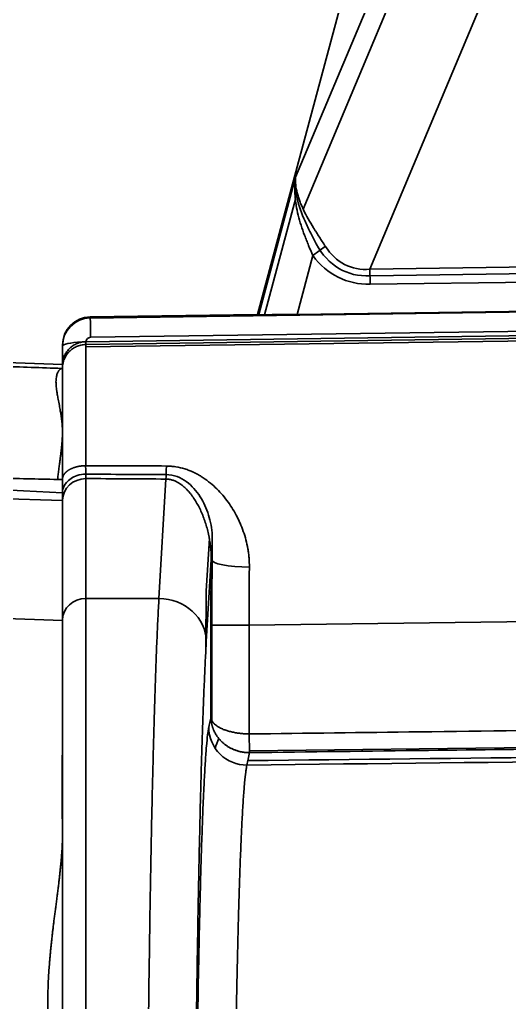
# Model space of a CAD drawing. Header units: millimetres. Extents: x 83 to 1196, y -164 to 735.
# Drawn here: x 177.53 to 187.96, y 90.35 to 111.28 of the extents above; entities that cross this region are included whole.
import ezdxf

# ---------------------------------------------------------------- set-up
doc = ezdxf.new("R2010")
doc.units = ezdxf.units.MM
doc.layers.add('1', color=7, linetype='Continuous', true_color=0xffffff)

msp = doc.modelspace()

# ---------------------------------------------------------------- linework, layer by layer
at = {"layer": '1', "color": 7, "linetype": 'Continuous', "lineweight": 35}
for p, q in [((183.408, 107.926), (185.629, 113.212)), ((184.593, 112.446), (182.598, 104.998)), ((185.549, 111.962), (183.567, 107.247)), ((187.357, 111.596), (184.991, 105.964)), ((182.623, 104.997), (183.408, 107.926)), ((378.831, 107.742), (179.031, 104.927)), ((179.031, 104.923), (378.831, 107.739)), ((182.743, 104.996), (183.402, 107.456)), ((179.038, 104.514), (378.838, 107.329)), ((184.041, 106.454), (183.775, 106.254)), ((183.775, 106.254), (183.44, 105.003)), ((184.991, 105.964), (189.873, 106.033)), ((184.991, 105.964), (184.995, 105.643)), ((184.993, 105.825), (189.875, 105.894)), ((189.877, 105.712), (184.995, 105.643)), ((190.088, 105.096), (183.44, 105.003)), ((179.031, 104.948), (182.598, 104.998)), ((179.031, 104.927), (179.031, 104.948)), ((182.623, 104.997), (182.598, 104.998)), ((178.934, 104.36), (190.345, 104.52)), ((178.934, 104.309), (190.333, 104.468)), ((178.937, 104.421), (193.394, 104.625)), ((178.439, 103.937), (167.95, 104.303)), ((178.439, 103.937), (178.439, 104.348)), ((178.934, 104.36), (178.934, 104.421)), ((178.439, 103.915), (178.439, 103.937)), ((167.95, 101.373), (178.439, 101.039)), ((178.939, 98.951), (178.939, 101.505)), ((180.643, 101.494), (180.495, 98.951)), ((181.569, 100.231), (181.503, 99.113)), ((181.607, 99.784), (181.504, 98.034)), ((181.497, 97.911), (181.503, 99.113)), ((167.95, 98.82), (178.439, 98.485)), ((178.939, 98.951), (180.495, 98.951)), ((182.416, 98.379), (190.26, 98.489)), ((182.416, 98.379), (181.603, 98.379)), ((181.603, 98.379), (181.603, 96.417)), ((181.624, 96.346), (181.624, 98.38)), ((182.416, 98.379), (182.416, 96.065)), ((182.426, 95.705), (190.262, 95.8))]:
    msp.add_line(p, q, dxfattribs=at)
for centre, major_axis, ratio, start_param, end_param in [((185.61, 108.634), (-1.144, -2.722), 0.609561, 5.822476, 6.575334), ((185.862, 109.234), (1.344, 3.198), 0.518967, 2.80037, 3.401843), ((185.862, 109.234), (-1.462, -3.479), 0.609561, 5.941963, 6.543436), ((179.039, 104.348), (0, -0.6), 0.999963, 3.15566, 4.712389), ((179.039, 104.327), (0, 0.6), 0.999773, 0.014659, 1.571388), ((179.038, 104.427), (-0.007, 0.5), 0.002673, 4.886889, 6.27463), ((183.442, 105.01), (0.831, 0.012), 0.008232, 3.313795, 4.710058), ((179.039, 104.414), (0, 0.1), 0.998455, 0.01459, 1.497527), ((178.939, 104.327), (-0.5, 0), 0.173635, 4.899364, 6.283185), ((638.44, 104.748), (536.081, 1.983), 0.004595, 3.682645, 3.688844), ((180.639, 102.228), (0.005, 0.804), 0.026091, 3.562679, 4.110057), ((308.567, 98.331), (-158.088, 5.04), 0.014255, 0.505255, 0.604334), ((575.58, 103.868), (473.23, 1.104), 0.005207, 3.718468, 3.725068), ((178.942, 101.046), (-0.502, 0), 0.912706, 4.717381, 6.283185), ((638.548, 104.015), (536.201, 1.25), 0.005207, 3.68265, 3.68879), ((181.781, 98.37), (0, 6.031), 0.026177, 1.261136, 1.569085), ((181.782, 98.381), (0, 6.835), 0.026177, 1.364052, 1.570991), ((182.41, 99.784), (0.804, -0.004), 0.205387, 3.168343, 4.728343), ((182.585, 98.381), (0.011, 6.031), 0.028037, 1.36413, 1.57107), ((178.942, 98.492), (-0.503, 0), 0.912706, 4.717381, 6.283185), ((180.5, 98.034), (1.003, -0.059), 0.912396, 0.063998, 1.629089), ((182.361, 96.201), (-0.784, 0.179), 0.993139, 0.225758, 1.805789)]:
    msp.add_ellipse(centre, major_axis=major_axis, ratio=ratio, start_param=start_param, end_param=end_param, dxfattribs=at)
for points, knots in [([(183.775, 106.254), (183.744, 106.326), (183.713, 106.398), (183.669, 106.507), (183.654, 106.543), (183.626, 106.615), (183.612, 106.651), (183.571, 106.759), (183.546, 106.831), (183.501, 106.973), (183.481, 107.044), (183.446, 107.185), (183.432, 107.255), (183.414, 107.358), (183.409, 107.393), (183.401, 107.461), (183.398, 107.496), (183.391, 107.597), (183.389, 107.664), (183.392, 107.763), (183.395, 107.812), (183.4, 107.861), (183.403, 107.893), (183.405, 107.909), (183.408, 107.926)], [0, 0, 0, 0, 0.125, 0.125, 0.1875, 0.1875, 0.25, 0.25, 0.375, 0.375, 0.5, 0.5, 0.625, 0.625, 0.6875, 0.6875, 0.75, 0.75, 0.875, 0.875, 0.9375, 0.96875, 0.96875, 1, 1, 1, 1]), ([(183.408, 107.926), (183.399, 107.854), (183.398, 107.779), (183.409, 107.628), (183.421, 107.551), (183.474, 107.314), (183.534, 107.151), (183.645, 106.902), (183.687, 106.818), (183.768, 106.658), (183.808, 106.582), (183.848, 106.506)], [0, 0, 0, 0, 0.169258, 0.169258, 0.338516, 0.338516, 0.677033, 0.677033, 0.846291, 0.846291, 1, 1, 1, 1]), ([(183.408, 107.926), (183.407, 107.912), (183.406, 107.899), (183.405, 107.872), (183.405, 107.831), (183.407, 107.79), (183.416, 107.706), (183.426, 107.649), (183.448, 107.562), (183.456, 107.532), (183.475, 107.473), (183.496, 107.413), (183.52, 107.352), (183.547, 107.29), (183.561, 107.259), (183.606, 107.165), (183.64, 107.103), (183.711, 106.976), (183.749, 106.912), (183.799, 106.83), (183.809, 106.814), (183.83, 106.781), (183.861, 106.732), (183.892, 106.683), (183.955, 106.585), (183.998, 106.52), (184.041, 106.454)], [0, 0, 0, 0, 0.03125, 0.03125, 0.0625, 0.125, 0.125, 0.25, 0.25, 0.3125, 0.3125, 0.375, 0.4375, 0.4375, 0.5, 0.5, 0.625, 0.625, 0.75, 0.75, 0.78125, 0.78125, 0.8125, 0.875, 0.875, 1, 1, 1, 1]), ([(178.846, 104.412), (178.813, 104.406), (178.781, 104.396), (178.736, 104.378), (178.722, 104.371), (178.693, 104.356), (178.68, 104.348), (178.641, 104.323), (178.617, 104.304), (178.585, 104.274), (178.575, 104.263), (178.556, 104.242), (178.547, 104.231), (178.521, 104.197), (178.507, 104.174), (178.488, 104.138), (178.482, 104.125), (178.472, 104.101), (178.467, 104.088), (178.455, 104.051), (178.449, 104.025), (178.443, 103.987), (178.441, 103.968), (178.44, 103.948), (178.439, 103.935), (178.439, 103.929), (178.439, 103.922)], [0, 0, 0, 0, 0.125, 0.125, 0.1875, 0.1875, 0.25, 0.25, 0.375, 0.375, 0.4375, 0.4375, 0.5, 0.5, 0.625, 0.625, 0.6875, 0.6875, 0.75, 0.75, 0.875, 0.875, 0.9375, 0.96875, 0.96875, 1, 1, 1, 1]), ([(178.934, 104.36), (178.9, 104.36), (178.865, 104.356), (178.799, 104.341), (178.767, 104.33), (178.707, 104.303), (178.679, 104.287), (178.627, 104.251), (178.604, 104.231), (178.563, 104.19), (178.544, 104.166), (178.508, 104.115), (178.493, 104.086), (178.467, 104.026), (178.457, 103.994), (178.443, 103.927), (178.439, 103.892), (178.439, 103.858)], [0, 0, 0, 0, 0.125, 0.125, 0.25, 0.25, 0.375, 0.375, 0.5, 0.5, 0.625, 0.625, 0.75, 0.75, 0.875, 0.875, 1, 1, 1, 1]), ([(178.934, 101.779), (178.934, 101.788), (178.934, 101.816), (178.934, 101.87), (178.934, 101.951), (178.934, 102.057), (178.934, 102.187), (178.934, 102.34), (178.934, 102.511), (178.934, 102.7), (178.934, 102.902), (178.934, 103.052), (178.934, 103.149), (178.934, 103.193), (178.934, 103.236), (178.934, 103.279), (178.934, 103.321), (178.934, 103.362), (178.934, 103.402), (178.934, 103.442), (178.934, 103.48), (178.934, 103.518), (178.934, 103.556), (178.934, 103.592), (178.934, 103.628), (178.934, 103.663), (178.934, 103.697), (178.934, 103.73), (178.934, 103.762), (178.934, 103.794), (178.934, 103.825), (178.934, 103.855), (178.934, 103.884), (178.934, 103.912), (178.934, 103.94), (178.934, 103.967), (178.934, 103.992), (178.934, 104.017), (178.934, 104.041), (178.934, 104.065), (178.934, 104.087), (178.934, 104.109), (178.934, 104.129), (178.934, 104.149), (178.934, 104.168), (178.934, 104.186), (178.934, 104.203), (178.934, 104.22), (178.934, 104.235), (178.934, 104.25), (178.934, 104.263), (178.934, 104.276), (178.934, 104.288), (178.934, 104.299), (178.934, 104.309), (178.934, 104.318), (178.934, 104.326), (178.934, 104.334), (178.934, 104.34), (178.934, 104.346), (178.934, 104.351), (178.934, 104.354), (178.934, 104.357), (178.934, 104.359), (178.934, 104.36), (178.934, 104.36)], [0, 0, 0, 0, 0.005837, 0.017479, 0.034925, 0.058176, 0.08723, 0.122088, 0.16275, 0.209215, 0.261483, 0.319553, 0.332392, 0.34523, 0.358069, 0.370907, 0.383746, 0.396585, 0.409423, 0.422262, 0.435101, 0.447939, 0.460778, 0.473616, 0.486455, 0.499294, 0.512132, 0.524971, 0.537809, 0.550648, 0.563487, 0.576325, 0.589164, 0.602003, 0.614841, 0.62768, 0.640518, 0.653357, 0.666196, 0.679034, 0.691873, 0.704712, 0.71755, 0.730389, 0.743227, 0.756066, 0.768905, 0.781743, 0.794582, 0.807421, 0.820259, 0.833098, 0.845936, 0.858775, 0.871614, 0.884452, 0.897291, 0.91013, 0.922968, 0.935807, 0.948645, 0.961484, 0.974323, 0.987161, 1, 1, 1, 1]), ([(178.423, 103.851), (178.422, 103.851), (178.42, 103.851), (178.418, 103.85), (178.415, 103.849), (178.412, 103.848), (178.408, 103.846), (178.404, 103.844), (178.4, 103.842), (178.395, 103.838), (178.39, 103.835), (178.385, 103.83), (178.377, 103.823), (178.368, 103.812), (178.357, 103.798), (178.348, 103.783), (178.34, 103.77), (178.331, 103.75), (178.321, 103.723), (178.311, 103.684), (178.305, 103.641), (178.301, 103.594), (178.3, 103.544), (178.303, 103.491), (178.308, 103.432), (178.317, 103.367), (178.329, 103.29), (178.348, 103.189), (178.367, 103.09), (178.383, 103.006), (178.392, 102.953), (178.401, 102.905), (178.407, 102.862), (178.413, 102.824), (178.418, 102.788), (178.423, 102.75), (178.427, 102.71), (178.431, 102.671), (178.434, 102.633), (178.436, 102.595), (178.438, 102.558), (178.439, 102.521), (178.439, 102.497), (178.439, 102.485)], [0, 0, 0, 0, 0.008139, 0.016924, 0.026355, 0.036433, 0.047157, 0.058529, 0.070546, 0.083211, 0.096523, 0.110481, 0.125086, 0.157195, 0.185681, 0.210543, 0.231782, 0.249399, 0.293606, 0.336789, 0.378959, 0.420129, 0.460313, 0.499524, 0.539668, 0.581537, 0.625142, 0.679591, 0.750825, 0.778578, 0.803545, 0.825726, 0.845121, 0.861731, 0.875555, 0.892923, 0.90977, 0.926098, 0.941909, 0.957203, 0.971981, 0.986246, 1, 1, 1, 1]), ([(178.439, 103.635), (178.439, 103.704), (178.439, 103.757), (178.439, 103.829), (178.439, 103.849), (178.439, 103.851)], [0, 0, 0, 0, 0.5, 0.5, 1, 1, 1, 1]), ([(178.439, 102.485), (178.439, 102.479), (178.439, 102.466), (178.439, 102.447), (178.438, 102.427), (178.437, 102.406), (178.436, 102.385), (178.435, 102.363), (178.434, 102.34), (178.432, 102.317), (178.43, 102.293), (178.428, 102.268), (178.426, 102.243), (178.424, 102.217), (178.421, 102.19), (178.418, 102.163), (178.415, 102.134), (178.412, 102.105), (178.409, 102.076), (178.405, 102.045), (178.401, 102.012), (178.395, 101.971), (178.388, 101.916), (178.379, 101.843), (178.369, 101.767), (178.36, 101.696), (178.352, 101.638), (178.346, 101.584), (178.34, 101.534), (178.337, 101.502), (178.335, 101.487)], [0, 0, 0, 0, 0.021139, 0.042842, 0.06511, 0.087945, 0.111347, 0.135317, 0.159855, 0.184964, 0.210643, 0.236892, 0.263713, 0.291106, 0.319072, 0.34761, 0.376722, 0.406408, 0.436668, 0.467504, 0.498914, 0.536111, 0.590245, 0.661315, 0.749322, 0.808439, 0.863065, 0.913201, 0.958845, 1, 1, 1, 1]), ([(178.939, 101.505), (178.938, 101.524), (178.937, 101.569), (178.934, 101.66), (178.933, 101.736), (178.932, 101.779)], [0, 0, 0, 0, 0.314396, 0.639828, 1, 1, 1, 1]), ([(180.654, 101.772), (180.671, 101.772), (180.688, 101.772), (180.721, 101.771), (180.772, 101.767), (180.821, 101.761), (180.919, 101.746), (180.984, 101.73), (181.078, 101.701), (181.109, 101.69), (181.17, 101.666), (181.229, 101.64), (181.286, 101.611), (181.343, 101.581), (181.37, 101.565), (181.452, 101.514), (181.504, 101.478), (181.603, 101.4), (181.651, 101.359), (181.741, 101.273), (181.784, 101.229), (181.866, 101.137), (181.905, 101.089), (182.016, 100.941), (182.082, 100.837), (182.156, 100.698), (182.171, 100.67), (182.198, 100.613), (182.211, 100.585), (182.249, 100.498), (182.272, 100.44), (182.335, 100.261), (182.367, 100.137), (182.395, 99.977), (182.4, 99.945), (182.408, 99.88), (182.412, 99.848), (182.42, 99.75), (182.423, 99.685), (182.422, 99.619)], [0, 0, 0, 0, 0.015625, 0.015625, 0.03125, 0.0625, 0.0625, 0.125, 0.125, 0.15625, 0.15625, 0.1875, 0.21875, 0.21875, 0.25, 0.25, 0.3125, 0.3125, 0.375, 0.375, 0.4375, 0.4375, 0.5, 0.5, 0.625, 0.625, 0.65625, 0.65625, 0.6875, 0.6875, 0.75, 0.75, 0.875, 0.875, 0.90625, 0.90625, 0.9375, 0.9375, 1, 1, 1, 1]), ([(178.936, 101.599), (178.873, 101.598), (178.809, 101.588), (178.658, 101.539), (178.577, 101.486), (178.451, 101.336), (178.423, 101.229), (178.448, 101.132)], [0, 0, 0, 0, 0.211523, 0.211523, 0.552139, 0.552139, 1, 1, 1, 1]), ([(181.631, 100.207), (181.631, 100.237), (181.631, 100.267), (181.622, 100.445), (181.596, 100.589), (181.509, 100.868), (181.449, 100.999), (181.295, 101.24), (181.199, 101.352), (181.018, 101.483), (180.952, 101.521), (180.807, 101.574), (180.729, 101.589), (180.649, 101.59), (180.648, 101.59), (180.648, 101.59)], [0, 0, 0, 0, 0.047118, 0.047118, 0.285238, 0.285238, 0.523359, 0.523359, 0.761479, 0.761479, 0.88054, 0.88054, 0.9996, 0.9996, 1, 1, 1, 1]), ([(178.439, 101.039), (178.439, 101.086), (178.439, 101.147), (178.439, 101.293), (178.439, 101.378), (178.439, 101.472)], [0, 0, 0, 0, 0.5, 0.5, 1, 1, 1, 1]), ([(180.643, 101.494), (180.657, 101.494), (180.67, 101.494), (180.697, 101.491), (180.723, 101.488), (180.748, 101.482), (180.772, 101.476), (180.785, 101.472), (180.821, 101.46), (180.843, 101.451), (180.887, 101.429), (180.907, 101.418), (180.946, 101.393), (180.965, 101.38), (181, 101.353), (181.017, 101.339), (181.05, 101.31), (181.066, 101.295), (181.096, 101.264), (181.125, 101.232), (181.153, 101.2), (181.179, 101.167), (181.192, 101.15), (181.229, 101.099), (181.252, 101.064), (181.317, 100.958), (181.356, 100.885), (181.407, 100.771), (181.424, 100.732), (181.454, 100.653), (181.469, 100.613), (181.509, 100.491), (181.532, 100.408), (181.569, 100.237), (181.584, 100.15), (181.603, 99.969), (181.608, 99.878), (181.607, 99.784)], [0, 0, 0, 0, 0.015625, 0.015625, 0.03125, 0.046875, 0.046875, 0.0625, 0.0625, 0.09375, 0.09375, 0.125, 0.125, 0.15625, 0.15625, 0.1875, 0.1875, 0.21875, 0.21875, 0.25, 0.28125, 0.28125, 0.3125, 0.3125, 0.375, 0.375, 0.5, 0.5, 0.5625, 0.5625, 0.625, 0.625, 0.75, 0.75, 0.875, 0.875, 1, 1, 1, 1]), ([(178.936, 87.596), (178.936, 88.199), (178.936, 88.794), (178.936, 89.964), (178.936, 90.539), (178.937, 91.662), (178.937, 92.21), (178.937, 93.273), (178.937, 93.787), (178.937, 94.527), (178.937, 94.769), (178.938, 95.24), (178.938, 95.47), (178.938, 96.142), (178.938, 96.565), (178.938, 97.354), (178.938, 97.72), (178.939, 98.387), (178.939, 98.688), (178.939, 98.951)], [0, 0, 0, 0, 0.125, 0.125, 0.25, 0.25, 0.375, 0.375, 0.5, 0.5, 0.5625, 0.5625, 0.625, 0.625, 0.75, 0.75, 0.875, 0.875, 1, 1, 1, 1]), ([(180.495, 98.951), (180.487, 98.818), (180.48, 98.677), (180.465, 98.378), (180.451, 98.062), (180.431, 97.54), (180.418, 97.162), (180.405, 96.769), (180.399, 96.566), (180.39, 96.249), (180.385, 96.088), (180.381, 95.922), (180.378, 95.811), (180.376, 95.755), (180.363, 95.247), (180.352, 94.776), (180.331, 93.794), (180.321, 93.285), (180.303, 92.232), (180.295, 91.688), (180.283, 90.847), (180.279, 90.563), (180.274, 90.131), (180.272, 89.986), (180.269, 89.693), (180.267, 89.546), (180.262, 89.103), (180.259, 88.805), (180.253, 88.204), (180.25, 87.901), (180.247, 87.596)], [0, 0, 0, 0, 0.0625, 0.0625, 0.125, 0.1875, 0.25, 0.25, 0.3125, 0.3125, 0.34375, 0.359375, 0.359375, 0.375, 0.375, 0.5, 0.5, 0.625, 0.625, 0.75, 0.75, 0.8125, 0.8125, 0.84375, 0.84375, 0.875, 0.875, 0.9375, 0.9375, 1, 1, 1, 1]), ([(178.439, 95.752), (178.439, 96.865), (178.439, 97.803), (178.439, 98.486), (178.439, 98.486), (178.439, 98.486)], [0, 0, 0, 0, 0.999899, 0.999899, 1, 1, 1, 1]), ([(181.504, 98.034), (181.497, 97.908), (181.49, 97.774), (181.476, 97.49), (181.462, 97.19), (181.442, 96.696), (181.429, 96.337), (181.417, 95.964), (181.411, 95.77), (181.402, 95.469), (181.397, 95.316), (181.393, 95.159), (181.39, 95.054), (181.388, 95), (181.376, 94.519), (181.365, 94.071), (181.345, 93.14), (181.335, 92.657), (181.318, 91.658), (181.31, 91.143), (181.298, 90.346), (181.295, 90.077), (181.289, 89.667), (181.288, 89.53), (181.284, 89.253), (181.283, 89.113), (181.278, 88.694), (181.275, 88.412), (181.269, 87.843), (181.266, 87.556), (181.264, 87.268)], [0, 0, 0, 0, 0.0625, 0.0625, 0.125, 0.1875, 0.25, 0.25, 0.3125, 0.3125, 0.34375, 0.359375, 0.359375, 0.375, 0.375, 0.5, 0.5, 0.625, 0.625, 0.75, 0.75, 0.8125, 0.8125, 0.84375, 0.84375, 0.875, 0.875, 0.9375, 0.9375, 1, 1, 1, 1]), ([(181.603, 96.417), (181.603, 96.413), (181.604, 96.404), (181.606, 96.392), (181.609, 96.38), (181.613, 96.369), (181.618, 96.358), (181.623, 96.348), (181.628, 96.338), (181.634, 96.329), (181.64, 96.32), (181.646, 96.312), (181.652, 96.304), (181.658, 96.297), (181.672, 96.282), (181.697, 96.258), (181.737, 96.229), (181.781, 96.202), (181.824, 96.181), (181.864, 96.163), (181.901, 96.149), (181.939, 96.136), (181.978, 96.125), (182.018, 96.114), (182.06, 96.104), (182.102, 96.095), (182.145, 96.088), (182.188, 96.081), (182.232, 96.076), (182.276, 96.072), (182.319, 96.069), (182.363, 96.066), (182.395, 96.066), (182.413, 96.065), (182.416, 96.065)], [0, 0, 0, 0, 0.02461, 0.048265, 0.070964, 0.092709, 0.113499, 0.133334, 0.152215, 0.17014, 0.187111, 0.203127, 0.218188, 0.232295, 0.245448, 0.312434, 0.37587, 0.435774, 0.492171, 0.53097, 0.569239, 0.606991, 0.644241, 0.681002, 0.717289, 0.753117, 0.788503, 0.823463, 0.858015, 0.892175, 0.925963, 0.959398, 0.9925, 1, 1, 1, 1]), ([(182.427, 95.667), (182.418, 95.667), (182.399, 95.667), (182.372, 95.668), (182.345, 95.67), (182.317, 95.673), (182.289, 95.677), (182.262, 95.681), (182.234, 95.687), (182.207, 95.693), (182.18, 95.701), (182.152, 95.709), (182.125, 95.718), (182.099, 95.728), (182.072, 95.74), (182.046, 95.752), (182.02, 95.765), (181.995, 95.778), (181.97, 95.793), (181.945, 95.809), (181.921, 95.826), (181.898, 95.843), (181.875, 95.862), (181.842, 95.89), (181.8, 95.931), (181.752, 95.989), (181.708, 96.053), (181.682, 96.101), (181.668, 96.13), (181.665, 96.138), (181.662, 96.145), (181.658, 96.153), (181.655, 96.161), (181.652, 96.169), (181.649, 96.178), (181.645, 96.186), (181.642, 96.195), (181.639, 96.204), (181.636, 96.213), (181.633, 96.223), (181.63, 96.233), (181.628, 96.242), (181.625, 96.253), (181.622, 96.263), (181.62, 96.274), (181.618, 96.284), (181.615, 96.295), (181.613, 96.307), (181.611, 96.318), (181.61, 96.33), (181.608, 96.342), (181.607, 96.354), (181.605, 96.366), (181.604, 96.378), (181.604, 96.391), (181.603, 96.404), (181.603, 96.413), (181.603, 96.417)], [0, 0, 0, 0, 0.020495, 0.041096, 0.061809, 0.082637, 0.103586, 0.12466, 0.145864, 0.167203, 0.188681, 0.210302, 0.232071, 0.253991, 0.276067, 0.298303, 0.320702, 0.34327, 0.366008, 0.388921, 0.412012, 0.435285, 0.458743, 0.482389, 0.540589, 0.602146, 0.667087, 0.735438, 0.742174, 0.74908, 0.756157, 0.763404, 0.770822, 0.77841, 0.786169, 0.794099, 0.802198, 0.810469, 0.81891, 0.827521, 0.836303, 0.845255, 0.854378, 0.863672, 0.873135, 0.88277, 0.892575, 0.90255, 0.912696, 0.923013, 0.933499, 0.944157, 0.954985, 0.965983, 0.977151, 0.98849, 1, 1, 1, 1]), ([(182.371, 95.402), (187.855, 95.464), (193.339, 95.526), (204.308, 95.648), (209.793, 95.708), (220.761, 95.826), (226.246, 95.884), (234.472, 95.967), (237.214, 95.994), (242.698, 96.048), (245.44, 96.074), (250.924, 96.124), (253.666, 96.148), (259.149, 96.195), (261.891, 96.217), (267.375, 96.259), (270.116, 96.278), (275.599, 96.313), (278.34, 96.329), (283.823, 96.354), (286.564, 96.364), (292.045, 96.377), (294.785, 96.379), (298.894, 96.374), (300.263, 96.371), (303.002, 96.361), (304.371, 96.354), (307.109, 96.336), (308.477, 96.325), (311.214, 96.296), (312.582, 96.279), (313.95, 96.258)], [0, 0, 0, 0, 0.125, 0.125, 0.25, 0.25, 0.375, 0.375, 0.4375, 0.4375, 0.5, 0.5, 0.5625, 0.5625, 0.625, 0.625, 0.6875, 0.6875, 0.75, 0.75, 0.8125, 0.8125, 0.875, 0.875, 0.90625, 0.90625, 0.9375, 0.9375, 0.96875, 0.96875, 1, 1, 1, 1]), ([(313.898, 96.386), (309.778, 96.447), (305.652, 96.476), (297.171, 96.504), (292.816, 96.501), (279.749, 96.464), (271.034, 96.403), (253.602, 96.259), (244.884, 96.173), (231.807, 96.037), (227.448, 95.989), (218.73, 95.894), (214.37, 95.846), (200.805, 95.698), (191.598, 95.598), (182.392, 95.498)], [0, 0, 0, 0, 0.094231, 0.094231, 0.193635, 0.193635, 0.392443, 0.392443, 0.59125, 0.59125, 0.690654, 0.690654, 0.790058, 0.790058, 1, 1, 1, 1]), ([(181.275, 86.303), (181.276, 86.456), (181.277, 86.608), (181.28, 86.911), (181.282, 87.062), (181.287, 87.51), (181.29, 87.805), (181.301, 88.679), (181.308, 89.244), (181.321, 90.066), (181.326, 90.336), (181.335, 90.866), (181.34, 91.126), (181.347, 91.445), (181.348, 91.509), (181.351, 91.635), (181.352, 91.698), (181.356, 91.885), (181.359, 92.008), (181.363, 92.19), (181.364, 92.251), (181.367, 92.37), (181.372, 92.548), (181.376, 92.72), (181.385, 93.059), (181.391, 93.276), (181.404, 93.692), (181.411, 93.891), (181.424, 94.269), (181.431, 94.448), (181.44, 94.66), (181.442, 94.701), (181.446, 94.783), (181.451, 94.903), (181.457, 95.016), (181.468, 95.233), (181.484, 95.497), (181.499, 95.71), (181.515, 95.897), (181.524, 95.978), (181.534, 96.061), (181.536, 96.077), (181.54, 96.107), (181.542, 96.121), (181.549, 96.16), (181.553, 96.182), (181.557, 96.201)], [0, 0, 0, 0, 0.03125, 0.03125, 0.0625, 0.0625, 0.125, 0.125, 0.25, 0.25, 0.3125, 0.3125, 0.375, 0.375, 0.390625, 0.390625, 0.40625, 0.40625, 0.4375, 0.4375, 0.453125, 0.453125, 0.46875, 0.5, 0.5, 0.5625, 0.5625, 0.625, 0.625, 0.6875, 0.6875, 0.703125, 0.703125, 0.71875, 0.75, 0.75, 0.8125, 0.875, 0.875, 0.9375, 0.9375, 0.953125, 0.953125, 0.96875, 0.96875, 1, 1, 1, 1]), ([(190.26, 96.162), (188.857, 96.145), (187.453, 96.127), (184.839, 96.095), (183.627, 96.08), (182.416, 96.065)], [0, 0, 0, 0, 0.536801, 0.536801, 1, 1, 1, 1]), ([(182.416, 96.065), (182.418, 96.017), (182.419, 95.969), (182.421, 95.879), (182.422, 95.837), (182.424, 95.765), (182.425, 95.734), (182.426, 95.689), (182.426, 95.674), (182.427, 95.667)], [0, 0, 0, 0, 0.25, 0.25, 0.5, 0.5, 0.75, 0.75, 1, 1, 1, 1]), ([(178.439, 95.752), (178.439, 95.737), (178.438, 95.708), (178.437, 95.663), (178.436, 95.618), (178.435, 95.573), (178.434, 95.528), (178.433, 95.483), (178.432, 95.438), (178.432, 95.393), (178.431, 95.348), (178.431, 95.303), (178.43, 95.258), (178.43, 95.213), (178.43, 95.168), (178.429, 95.123), (178.429, 95.078), (178.429, 95.033), (178.429, 94.988), (178.429, 94.943), (178.429, 94.898), (178.43, 94.836), (178.43, 94.753), (178.431, 94.643), (178.432, 94.517), (178.434, 94.38), (178.436, 94.245), (178.437, 94.125), (178.438, 94.026), (178.439, 93.95), (178.439, 93.907), (178.439, 93.889)], [0, 0, 0, 0, 0.02583, 0.051574, 0.077232, 0.102802, 0.128287, 0.153684, 0.178995, 0.20422, 0.229359, 0.254411, 0.279376, 0.304255, 0.329048, 0.353755, 0.378376, 0.40291, 0.427358, 0.45172, 0.475996, 0.500185, 0.550765, 0.609261, 0.675671, 0.749997, 0.822962, 0.884444, 0.934445, 0.972964, 1, 1, 1, 1]), ([(178.439, 93.889), (178.439, 94.055), (178.439, 94.218), (178.439, 94.54), (178.439, 94.698), (178.439, 95.164), (178.439, 95.464), (178.439, 95.752)], [0, 0, 0, 0, 0.25, 0.25, 0.5, 0.5, 1, 1, 1, 1]), ([(190.261, 95.764), (189.993, 95.761), (189.725, 95.757), (188.385, 95.741), (187.313, 95.728), (184.97, 95.699), (183.698, 95.683), (182.427, 95.667)], [0, 0, 0, 0, 0.10261, 0.10261, 0.513051, 0.513051, 1, 1, 1, 1]), ([(182.088, 86.04), (182.09, 86.184), (182.091, 86.328), (182.094, 86.613), (182.095, 86.755), (182.1, 87.177), (182.103, 87.456), (182.114, 88.278), (182.121, 88.812), (182.134, 89.587), (182.138, 89.842), (182.148, 90.342), (182.153, 90.588), (182.16, 90.949), (182.163, 91.069), (182.168, 91.305), (182.171, 91.421), (182.176, 91.651), (182.179, 91.764), (182.185, 91.987), (182.188, 92.096), (182.197, 92.417), (182.203, 92.623), (182.216, 93.017), (182.222, 93.206), (182.236, 93.565), (182.243, 93.736), (182.252, 93.936), (182.254, 93.976), (182.258, 94.053), (182.26, 94.092), (182.265, 94.204), (182.269, 94.276), (182.28, 94.482), (182.296, 94.733), (182.312, 94.936), (182.328, 95.114), (182.336, 95.191), (182.347, 95.27), (182.349, 95.285), (182.353, 95.313), (182.355, 95.326), (182.362, 95.363), (182.366, 95.384), (182.371, 95.402)], [0, 0, 0, 0, 0.03125, 0.03125, 0.0625, 0.0625, 0.125, 0.125, 0.25, 0.25, 0.3125, 0.3125, 0.375, 0.375, 0.40625, 0.40625, 0.4375, 0.4375, 0.46875, 0.46875, 0.5, 0.5, 0.5625, 0.5625, 0.625, 0.625, 0.6875, 0.6875, 0.703125, 0.703125, 0.71875, 0.71875, 0.75, 0.75, 0.8125, 0.875, 0.875, 0.9375, 0.9375, 0.953125, 0.953125, 0.96875, 0.96875, 1, 1, 1, 1]), ([(178.439, 93.889), (178.439, 93.88), (178.439, 93.862), (178.439, 93.835), (178.438, 93.806), (178.437, 93.777), (178.436, 93.747), (178.435, 93.716), (178.433, 93.684), (178.432, 93.651), (178.43, 93.617), (178.427, 93.582), (178.425, 93.546), (178.422, 93.509), (178.42, 93.472), (178.416, 93.433), (178.413, 93.393), (178.409, 93.353), (178.406, 93.311), (178.402, 93.269), (178.397, 93.226), (178.393, 93.181), (178.388, 93.136), (178.383, 93.089), (178.378, 93.042), (178.373, 92.994), (178.367, 92.944), (178.361, 92.894), (178.355, 92.843), (178.349, 92.79), (178.342, 92.737), (178.335, 92.682), (178.328, 92.627), (178.321, 92.57), (178.313, 92.513), (178.306, 92.454), (178.296, 92.381), (178.284, 92.293), (178.271, 92.192), (178.258, 92.093), (178.246, 91.996), (178.235, 91.901), (178.224, 91.808), (178.214, 91.718), (178.205, 91.629), (178.195, 91.543), (178.187, 91.459), (178.179, 91.378), (178.172, 91.298), (178.165, 91.221), (178.159, 91.147), (178.153, 91.074), (178.148, 91.004), (178.144, 90.937), (178.14, 90.871), (178.136, 90.784), (178.131, 90.672), (178.127, 90.536), (178.124, 90.399), (178.124, 90.262), (178.124, 90.125), (178.127, 89.987), (178.131, 89.848), (178.137, 89.71), (178.144, 89.571), (178.153, 89.431), (178.164, 89.291), (178.174, 89.168), (178.185, 89.061), (178.194, 88.97), (178.205, 88.876), (178.216, 88.78), (178.229, 88.681), (178.242, 88.58), (178.256, 88.476), (178.271, 88.37), (178.287, 88.261), (178.304, 88.15), (178.322, 88.036), (178.341, 87.919), (178.361, 87.8), (178.382, 87.678), (178.403, 87.554), (178.418, 87.47), (178.426, 87.427)], [0, 0, 0, 0, 0.004597, 0.009344, 0.01424, 0.019285, 0.024481, 0.029826, 0.035321, 0.040967, 0.046763, 0.052709, 0.058806, 0.065054, 0.071452, 0.078, 0.0847, 0.09155, 0.098552, 0.105704, 0.113008, 0.120462, 0.128068, 0.135825, 0.143733, 0.151792, 0.160003, 0.168365, 0.176878, 0.185543, 0.194359, 0.203327, 0.212446, 0.221717, 0.231139, 0.240713, 0.250439, 0.267182, 0.28353, 0.299482, 0.31504, 0.330202, 0.34497, 0.359343, 0.373321, 0.386905, 0.400094, 0.412889, 0.42529, 0.437297, 0.44891, 0.460129, 0.470956, 0.481389, 0.49143, 0.501078, 0.521849, 0.542599, 0.563329, 0.584042, 0.60474, 0.625425, 0.6461, 0.666767, 0.687429, 0.708087, 0.728744, 0.749402, 0.762465, 0.775871, 0.789623, 0.80372, 0.818163, 0.832952, 0.848089, 0.863573, 0.879405, 0.895585, 0.912114, 0.928992, 0.946219, 0.963796, 0.981723, 1, 1, 1, 1]), ([(178.439, 87.428), (178.439, 88.014), (178.439, 88.591), (178.439, 89.722), (178.439, 90.276), (178.439, 91.359), (178.439, 91.887), (178.439, 92.912), (178.439, 93.409), (178.439, 93.889)], [0, 0, 0, 0, 0.25, 0.25, 0.5, 0.5, 0.75, 0.75, 1, 1, 1, 1])]:
    msp.add_open_spline(points, degree=3, knots=knots, dxfattribs=at)
for points, degree in [([(178.934, 104.421), (178.905, 104.421), (178.875, 104.418), (178.846, 104.412)], 3), ([(167.95, 104.217), (178.423, 103.851)], 1), ([(178.423, 103.851), (178.439, 103.851)], 1), ([(178.439, 103.365), (178.439, 103.471), (178.439, 103.561), (178.439, 103.634)], 3), ([(178.439, 103.222), (178.439, 103.273), (178.439, 103.32), (178.439, 103.365)], 3), ([(178.439, 102.71), (178.439, 102.904), (178.439, 103.075), (178.439, 103.222)], 3), ([(178.439, 102.485), (178.439, 102.563), (178.439, 102.638), (178.439, 102.71)], 3), ([(178.439, 101.853), (178.439, 102.08), (178.439, 102.291), (178.439, 102.485)], 3), ([(178.439, 101.488), (178.439, 101.613), (178.439, 101.735), (178.439, 101.853)], 3), ([(167.95, 101.695), (178.335, 101.487)], 1), ([(178.335, 101.487), (178.37, 101.487), (178.404, 101.487), (178.439, 101.487)], 3), ([(178.439, 101.472), (178.439, 101.477), (178.439, 101.482), (178.439, 101.488)], 3), ([(178.439, 98.485), (178.439, 101.039)], 1), ([(181.557, 96.201), (181.572, 96.268), (181.588, 96.34), (181.603, 96.417)], 3), ([(181.768, 95.969), (181.742, 95.899), (181.717, 95.83), (181.691, 95.761)], 3), ([(182.371, 95.402), (182.389, 95.483), (182.408, 95.571), (182.427, 95.667)], 3)]:
    msp.add_open_spline(points, degree=degree, dxfattribs=at)
msp.add_rational_spline([(178.932, 101.779), (178.794, 101.778), (178.672, 101.745), (178.581, 101.692), (178.491, 101.639), (178.438, 101.569), (178.439, 101.49)], [1.00016925569, 1.0037690769, 1.06479109975, 1.18323532423, 1.06573330473, 1.00474355153, 1.00026606465], degree=3, knots=[0, 0, 0, 0, 0.501997, 0.501997, 0.501997, 1, 1, 1, 1], dxfattribs=at)

doc.saveas('drawing.dxf')
